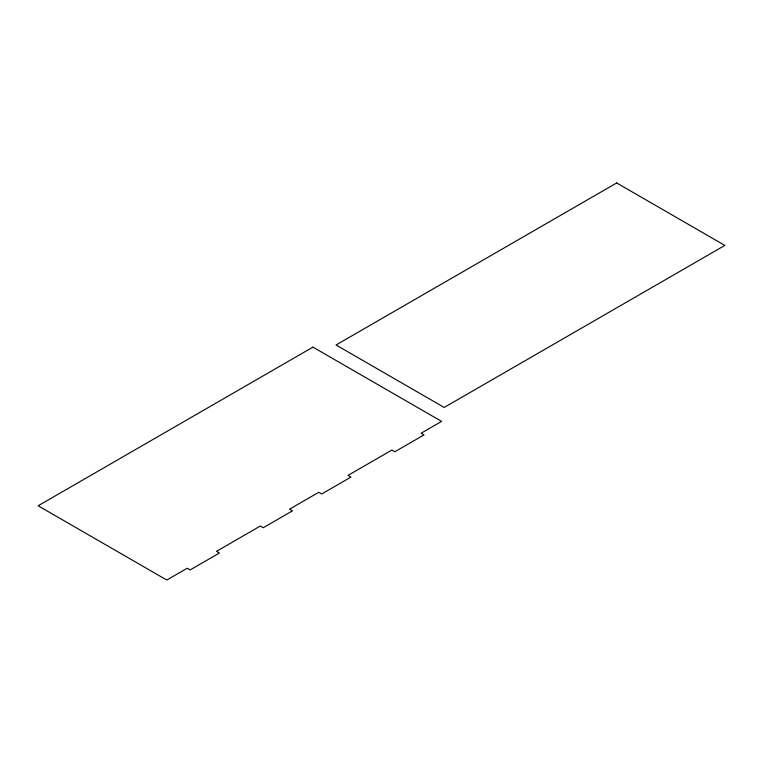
<?xml version="1.0" encoding="UTF-8"?>
<svg xmlns="http://www.w3.org/2000/svg" width="763" height="763" viewBox="0 0 763 763"><rect width="100%" height="100%" fill="white"/><g stroke="black" fill="none" stroke-linecap="round" stroke-linejoin="round"><path stroke-width="1.14" d="M312.954 347.117L38.15 505.774L166.782 580.042L187.25 568.225L190.168 569.913L219.401 553.032L216.482 551.353L260.336 526.031L263.254 527.719L292.487 510.838L289.568 509.15L318.8 492.278L321.728 493.966L350.961 477.085L348.033 475.397L391.886 450.075L394.814 451.763L424.047 434.891L421.119 433.203L441.586 421.386L312.954 347.117M616.685 182.958L336.035 344.99L444.2 407.442L724.85 245.409L616.685 182.958"/></g></svg>
